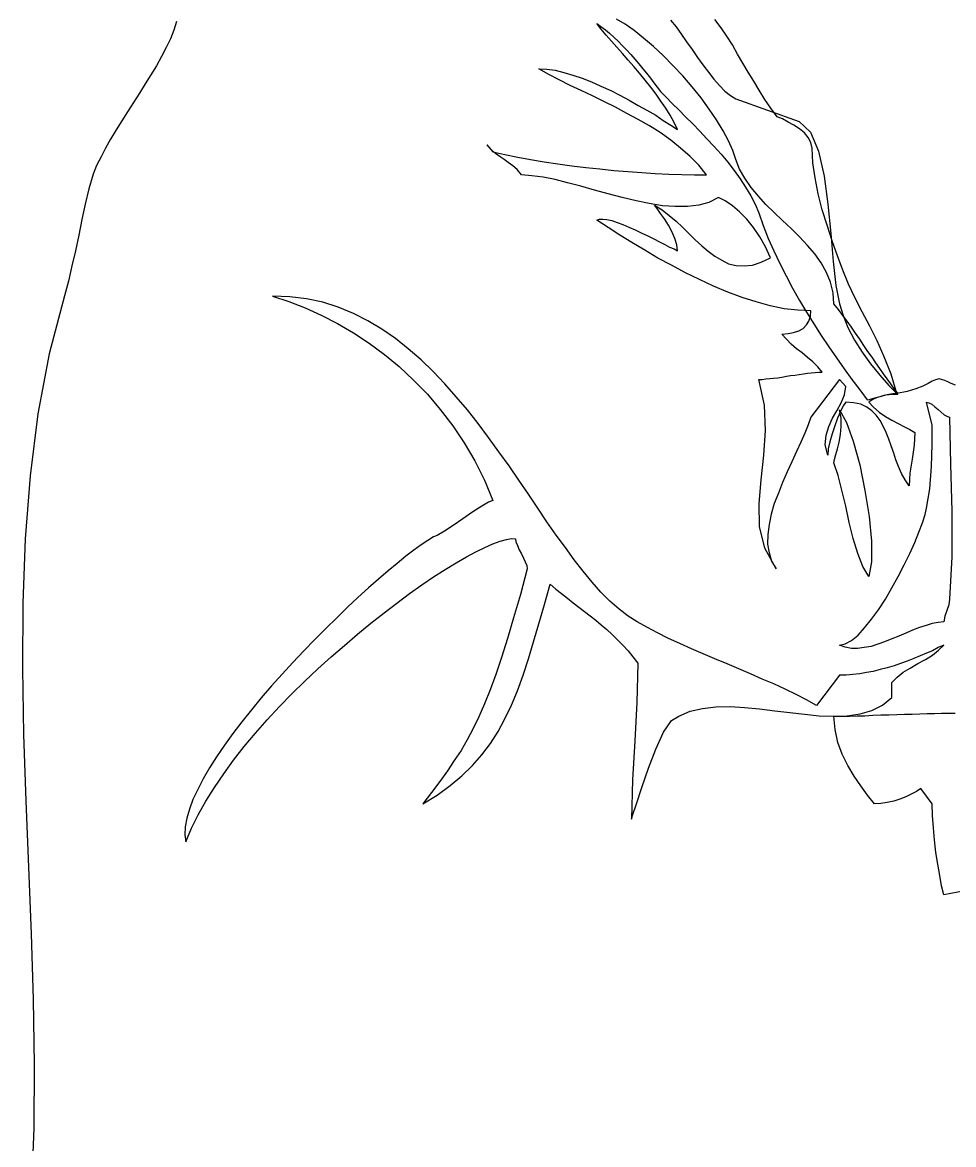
# Model space of a CAD drawing. Extents: x -631 to 173, y -3391 to -1658.
# Drawn here: x -560 to -125, y -2475 to -1951 of the extents above; entities that cross this region are included whole.
import ezdxf

# ---------------------------------------------------------------- set-up
doc = ezdxf.new("R2010")
doc.units = 0
doc.header["$LTSCALE"] = 1270
doc.header["$MEASUREMENT"] = 0
doc.layers.get('0').update_dxf_attribs({"linetype": 'CONTINUOUS'})

msp = doc.modelspace()

# ---------------------------------------------------------------- linework, layer by layer
at = {"linetype": 'CONTINUOUS'}
for p, q in [((-487.72, -1950.78), (-488.96, -1954.84)), ((-291.71, -1951.66), (-289.77, -1953.08)), ((-289.59, -1954.3), (-291.71, -1951.66)), ((-278.49, -1952.01), (-282.54, -1949.73)), ((-274.26, -1955.01), (-278.49, -1952.01)), ((-257.34, -1950.08), (-254.7, -1953.25)), ((-233.72, -1953.78), (-236.54, -1949.9)), ((-488.96, -1954.84), (-490.55, -1958.89)), ((-289.77, -1953.08), (-287.66, -1954.66)), ((-287.3, -1957.13), (-289.59, -1954.3)), ((-287.66, -1954.66), (-285.71, -1956.25)), ((-284.83, -1959.95), (-287.3, -1957.13)), ((-285.71, -1956.25), (-283.6, -1958.18)), ((-269.85, -1958.54), (-274.26, -1955.01)), ((-254.7, -1953.25), (-252.23, -1956.77)), ((-252.23, -1956.77), (-249.76, -1960.3)), ((-231.08, -1957.65), (-233.72, -1953.78)), ((-228.43, -1961.71), (-231.08, -1957.65)), ((-490.55, -1958.89), (-492.66, -1962.95)), ((-282.37, -1962.77), (-284.83, -1959.95)), ((-283.6, -1958.18), (-281.66, -1959.95)), ((-279.72, -1965.76), (-282.37, -1962.77)), ((-281.66, -1959.95), (-279.72, -1962.07)), ((-279.72, -1962.07), (-277.78, -1964)), ((-265.27, -1962.41), (-269.85, -1958.54)), ((-260.69, -1966.64), (-265.27, -1962.41)), ((-249.76, -1960.3), (-247.12, -1963.83)), ((-225.96, -1965.94), (-228.43, -1961.71)), ((-494.78, -1967.17), (-497.07, -1971.4)), ((-492.66, -1962.95), (-494.78, -1967.17)), ((-277.08, -1968.76), (-279.72, -1965.76)), ((-277.78, -1964), (-275.84, -1966.12)), ((-275.84, -1966.12), (-273.91, -1968.41)), ((-256.11, -1971.4), (-260.69, -1966.64)), ((-247.12, -1963.83), (-244.65, -1967.53)), ((-244.65, -1967.53), (-242.18, -1971.05)), ((-223.5, -1970.17), (-225.96, -1965.94)), ((-497.07, -1971.4), (-499.71, -1975.64)), ((-318.68, -1972.82), (-314.97, -1972.99)), ((-314.09, -1975.46), (-318.68, -1972.82)), ((-314.97, -1972.99), (-311.1, -1973.52)), ((-274.43, -1971.76), (-277.08, -1968.76)), ((-271.79, -1974.93), (-274.43, -1971.76)), ((-273.91, -1968.41), (-272.14, -1970.52)), ((-272.14, -1970.52), (-270.2, -1972.82)), ((-270.2, -1972.82), (-268.44, -1974.93)), ((-251.53, -1976.16), (-256.11, -1971.4)), ((-242.18, -1971.05), (-239.54, -1974.4)), ((-221.03, -1974.4), (-223.5, -1970.17)), ((-499.71, -1975.64), (-502.36, -1979.87)), ((-309.16, -1977.92), (-314.09, -1975.46)), ((-311.1, -1973.52), (-307.04, -1974.58)), ((-304.05, -1980.57), (-309.16, -1977.92)), ((-307.04, -1974.58), (-302.81, -1975.81)), ((-302.81, -1975.81), (-298.58, -1977.22)), ((-298.58, -1977.22), (-294.18, -1978.99)), ((-269.15, -1978.11), (-271.79, -1974.93)), ((-266.5, -1981.46), (-269.15, -1978.11)), ((-268.44, -1974.93), (-266.68, -1977.22)), ((-266.68, -1977.22), (-265.09, -1979.34)), ((-247.12, -1981.28), (-251.53, -1976.16)), ((-239.54, -1974.4), (-237.07, -1977.75)), ((-237.07, -1977.75), (-234.43, -1980.57)), ((-218.39, -1978.63), (-221.03, -1974.4)), ((-215.92, -1982.86), (-218.39, -1978.63)), ((-502.36, -1979.87), (-505, -1984.27)), ((-298.93, -1983.04), (-304.05, -1980.57)), ((-293.65, -1985.51), (-298.93, -1983.04)), ((-294.18, -1978.99), (-289.77, -1980.92)), ((-289.77, -1980.92), (-285.19, -1983.04)), ((-285.19, -1983.04), (-280.95, -1985.15)), ((-264.03, -1984.63), (-266.5, -1981.46)), ((-265.09, -1979.34), (-263.51, -1981.46)), ((-263.51, -1981.46), (-261.92, -1983.39)), ((-261.92, -1983.39), (-259.28, -1986.03)), ((-243.06, -1986.39), (-247.12, -1981.28)), ((-234.43, -1980.57), (-231.96, -1983.22)), ((-231.96, -1983.22), (-229.31, -1985.33)), ((-213.27, -1987.1), (-215.92, -1982.86)), ((-507.82, -1988.5), (-510.64, -1992.91)), ((-505, -1984.27), (-507.82, -1988.5)), ((-288.36, -1988.15), (-293.65, -1985.51)), ((-282.9, -1990.79), (-288.36, -1988.15)), ((-280.95, -1985.15), (-276.55, -1987.45)), ((-276.55, -1987.45), (-272.32, -1989.91)), ((-261.75, -1987.98), (-264.03, -1984.63)), ((-259.46, -1991.15), (-261.75, -1987.98)), ((-259.28, -1986.03), (-256.46, -1989.03)), ((-256.46, -1989.03), (-253.46, -1992.03)), ((-239.18, -1991.67), (-243.06, -1986.39)), ((-229.31, -1985.33), (-226.84, -1986.92)), ((-226.84, -1986.92), (-197.24, -1997.49)), ((-210.45, -1991.15), (-213.27, -1987.1)), ((-510.64, -1992.91), (-513.29, -1997.14)), ((-277.61, -1993.62), (-282.9, -1990.79)), ((-272.32, -1996.43), (-277.61, -1993.62)), ((-272.32, -1989.91), (-268.27, -1992.21)), ((-268.27, -1992.21), (-264.21, -1994.5)), ((-257.52, -1994.5), (-259.46, -1991.15)), ((-253.46, -1992.03), (-250.29, -1995.21)), ((-235.83, -1996.61), (-239.18, -1991.67)), ((-207.45, -1995.21), (-210.45, -1991.15)), ((-513.29, -1997.14), (-515.93, -2001.37)), ((-267.03, -1999.43), (-272.32, -1996.43)), ((-262.1, -2002.61), (-267.03, -1999.43)), ((-264.21, -1994.5), (-260.69, -1996.97)), ((-260.69, -1996.97), (-257.17, -1999.08)), ((-255.58, -1997.85), (-257.52, -1994.5)), ((-257.17, -1999.08), (-254, -2001.2)), ((-254, -2001.2), (-255.58, -1997.85)), ((-250.29, -1995.21), (-246.94, -1998.55)), ((-246.94, -1998.55), (-243.59, -2001.9)), ((-232.66, -2001.73), (-235.83, -1996.61)), ((-204.99, -1996.26), (-207.45, -1995.21)), ((-202.35, -1997.67), (-204.99, -1996.26)), ((-199.7, -1999.08), (-202.35, -1997.67)), ((-197.05, -2000.85), (-199.7, -1999.08)), ((-197.24, -1997.49), (-191.94, -2002.43)), ((-515.93, -2001.37), (-518.57, -2005.6)), ((-257.17, -2006.13), (-262.1, -2002.61)), ((-243.59, -2001.9), (-240.42, -2005.42)), ((-230.19, -2006.49), (-232.66, -2001.73)), ((-194.77, -2002.78), (-197.05, -2000.85)), ((-193, -2004.9), (-194.77, -2002.78)), ((-191.94, -2002.43), (-188.24, -2011.24)), ((-520.86, -2009.84), (-522.98, -2013.89)), ((-518.57, -2005.6), (-520.86, -2009.84)), ((-343.01, -2008.25), (-340.18, -2011.6)), ((-340.89, -2010.54), (-343.01, -2008.25)), ((-252.58, -2009.84), (-257.17, -2006.13)), ((-248.18, -2013.71), (-252.58, -2009.84)), ((-240.42, -2005.42), (-237.07, -2008.96)), ((-237.07, -2008.96), (-233.72, -2012.65)), ((-228.26, -2010.89), (-230.19, -2006.49)), ((-191.77, -2007.19), (-193, -2004.9)), ((-191.24, -2009.84), (-191.77, -2007.19)), ((-190.89, -2016.71), (-191.24, -2009.84)), ((-522.98, -2013.89), (-525.1, -2017.94)), ((-338.95, -2012.3), (-340.89, -2010.54)), ((-340.18, -2011.6), (-334.54, -2012.83)), ((-336.83, -2013.89), (-338.95, -2012.3)), ((-334.9, -2015.12), (-336.83, -2013.89)), ((-332.96, -2016.53), (-334.9, -2015.12)), ((-334.54, -2012.83), (-328.55, -2014.06)), ((-328.55, -2014.06), (-322.56, -2015.12)), ((-322.56, -2015.12), (-316.21, -2016.18)), ((-244.12, -2017.77), (-248.18, -2013.71)), ((-233.72, -2012.65), (-230.55, -2016.36)), ((-226.84, -2015.12), (-228.26, -2010.89)), ((-225.08, -2019.71), (-226.84, -2015.12)), ((-188.24, -2011.24), (-185.6, -2022.88)), ((-525.1, -2017.94), (-526.68, -2022)), ((-330.84, -2018.12), (-332.96, -2016.53)), ((-328.9, -2019.88), (-330.84, -2018.12)), ((-326.79, -2022.35), (-328.9, -2019.88)), ((-316.21, -2016.18), (-309.87, -2017.24)), ((-309.87, -2017.24), (-303.34, -2018.12)), ((-303.34, -2018.12), (-296.82, -2018.83)), ((-296.82, -2018.83), (-290.3, -2019.53)), ((-290.3, -2019.53), (-283.78, -2020.23)), ((-283.78, -2020.23), (-277.26, -2020.76)), ((-240.42, -2022.35), (-244.12, -2017.77)), ((-230.55, -2016.36), (-227.55, -2020.23)), ((-227.55, -2020.23), (-224.73, -2024.11)), ((-222.62, -2023.93), (-225.08, -2019.71)), ((-189.83, -2023.76), (-190.89, -2016.71)), ((-526.68, -2022), (-528.62, -2028.87)), ((-322.03, -2022.7), (-326.79, -2022.35)), ((-316.74, -2023.41), (-322.03, -2022.7)), ((-311.1, -2024.47), (-316.74, -2023.41)), ((-305.28, -2026.05), (-311.1, -2024.47)), ((-277.26, -2020.76), (-270.74, -2021.29)), ((-270.74, -2021.29), (-264.39, -2021.64)), ((-264.39, -2021.64), (-258.05, -2022)), ((-258.05, -2022), (-252.05, -2022.17)), ((-252.05, -2022.17), (-246.06, -2022.35)), ((-246.06, -2022.35), (-240.42, -2022.35)), ((-224.73, -2024.11), (-222.26, -2027.99)), ((-219.62, -2028.16), (-222.62, -2023.93)), ((-188.42, -2031.16), (-189.83, -2023.76)), ((-185.6, -2022.88), (-183.83, -2035.92)), ((-528.62, -2028.87), (-530.39, -2035.92)), ((-299.12, -2027.64), (-305.28, -2026.05)), ((-292.77, -2029.4), (-299.12, -2027.64)), ((-286.42, -2031.16), (-292.77, -2029.4)), ((-222.26, -2027.99), (-219.8, -2032.04)), ((-216.27, -2032.22), (-219.62, -2028.16)), ((-530.39, -2035.92), (-531.97, -2043.15)), ((-279.9, -2032.92), (-286.42, -2031.16)), ((-273.38, -2034.51), (-279.9, -2032.92)), ((-267.2, -2035.75), (-273.38, -2034.51)), ((-261.04, -2036.8), (-267.2, -2035.75)), ((-239.37, -2035.22), (-244.12, -2036.45)), ((-234.95, -2032.92), (-239.37, -2035.22)), ((-231.78, -2034.51), (-234.95, -2032.92)), ((-228.43, -2036.8), (-231.78, -2034.51)), ((-219.8, -2032.04), (-217.86, -2035.92)), ((-217.86, -2035.92), (-216.09, -2039.98)), ((-212.75, -2036.1), (-216.27, -2032.22)), ((-208.87, -2039.8), (-212.75, -2036.1)), ((-186.48, -2038.56), (-188.42, -2031.16)), ((-183.83, -2035.92), (-182.42, -2049.67)), ((-264.74, -2036.45), (-261.22, -2038.56)), ((-263.51, -2038.04), (-264.74, -2036.45)), ((-261.92, -2040.33), (-263.51, -2038.04)), ((-260.16, -2042.79), (-261.92, -2040.33)), ((-261.22, -2038.56), (-257.87, -2041.21)), ((-255.05, -2037.15), (-261.04, -2036.8)), ((-257.87, -2041.21), (-254.7, -2043.86)), ((-249.41, -2037.15), (-255.05, -2037.15)), ((-244.12, -2036.45), (-249.41, -2037.15)), ((-225.08, -2039.62), (-228.43, -2036.8)), ((-221.74, -2042.98), (-225.08, -2039.62)), ((-216.09, -2039.98), (-213.98, -2045.97)), ((-204.99, -2043.68), (-208.87, -2039.8)), ((-184.19, -2045.79), (-186.48, -2038.56)), ((-531.97, -2043.15), (-533.38, -2050.38)), ((-291.71, -2043.5), (-290.48, -2042.98)), ((-286.42, -2046.85), (-291.71, -2043.5)), ((-290.48, -2042.98), (-288.89, -2042.98)), ((-288.89, -2042.98), (-286.95, -2043.15)), ((-286.95, -2043.15), (-284.66, -2043.68)), ((-284.66, -2043.68), (-282.19, -2044.56)), ((-282.19, -2044.56), (-279.55, -2045.44)), ((-279.55, -2045.44), (-276.73, -2046.67)), ((-276.73, -2046.67), (-273.73, -2047.91)), ((-258.22, -2045.79), (-260.16, -2042.79)), ((-256.64, -2048.79), (-258.22, -2045.79)), ((-254.7, -2043.86), (-251.7, -2046.67)), ((-251.7, -2046.67), (-248.7, -2049.67)), ((-218.56, -2046.85), (-221.74, -2042.98)), ((-213.98, -2045.97), (-211.69, -2051.97)), ((-200.93, -2047.38), (-204.99, -2043.68)), ((-181.9, -2053.02), (-184.19, -2045.79)), ((-533.38, -2050.38), (-534.97, -2057.78)), ((-280.95, -2050.38), (-286.42, -2046.85)), ((-275.31, -2053.9), (-280.95, -2050.38)), ((-273.73, -2047.91), (-270.91, -2049.32)), ((-270.91, -2049.32), (-267.91, -2050.73)), ((-267.91, -2050.73), (-265.09, -2052.14)), ((-255.23, -2051.97), (-256.64, -2048.79)), ((-248.7, -2049.67), (-245.71, -2052.67)), ((-215.56, -2051.26), (-218.56, -2046.85)), ((-212.92, -2055.84), (-215.56, -2051.26)), ((-197.05, -2051.26), (-200.93, -2047.38)), ((-193.36, -2055.31), (-197.05, -2051.26)), ((-182.42, -2049.67), (-181.37, -2062.72)), ((-269.32, -2057.43), (-275.31, -2053.9)), ((-265.09, -2052.14), (-262.45, -2053.55)), ((-262.45, -2053.55), (-259.99, -2054.78)), ((-259.99, -2054.78), (-257.69, -2056.02)), ((-257.69, -2056.02), (-255.58, -2056.9)), ((-255.58, -2056.9), (-254, -2057.78)), ((-254.34, -2054.96), (-255.23, -2051.97)), ((-254, -2057.78), (-254.34, -2054.96)), ((-245.71, -2052.67), (-242.71, -2055.49)), ((-242.71, -2055.49), (-239.71, -2057.96)), ((-210.63, -2060.96), (-212.92, -2055.84)), ((-211.69, -2051.97), (-209.04, -2057.78)), ((-190.01, -2059.19), (-193.36, -2055.31)), ((-179.43, -2060.07), (-181.9, -2053.02)), ((-534.97, -2057.78), (-536.56, -2064.83)), ((-263.15, -2061.13), (-269.32, -2057.43)), ((-256.81, -2064.48), (-263.15, -2061.13)), ((-239.71, -2057.96), (-236.54, -2060.25)), ((-236.54, -2060.25), (-233.37, -2062.18)), ((-233.37, -2062.18), (-230.19, -2063.77)), ((-215.04, -2063.07), (-210.63, -2060.96)), ((-209.04, -2057.78), (-206.23, -2063.6)), ((-187.01, -2063.42), (-190.01, -2059.19)), ((-176.96, -2066.77), (-179.43, -2060.07)), ((-536.56, -2064.83), (-538.14, -2071.88)), ((-250.29, -2068), (-256.81, -2064.48)), ((-230.19, -2063.77), (-226.67, -2064.65)), ((-226.67, -2064.65), (-222.97, -2064.83)), ((-222.97, -2064.83), (-219.09, -2064.48)), ((-219.09, -2064.48), (-215.04, -2063.07)), ((-206.23, -2063.6), (-203.4, -2069.41)), ((-184.54, -2067.83), (-187.01, -2063.42)), ((-181.37, -2062.72), (-180.14, -2074)), ((-174.31, -2073.29), (-176.96, -2066.77)), ((-538.14, -2071.88), (-540.08, -2078.76)), ((-243.77, -2071.17), (-250.29, -2068)), ((-237.25, -2074.17), (-243.77, -2071.17)), ((-203.4, -2069.41), (-200.41, -2075.23)), ((-182.6, -2072.41), (-184.54, -2067.83)), ((-181.37, -2077.35), (-182.6, -2072.41)), ((-230.55, -2077), (-237.25, -2074.17)), ((-223.85, -2079.46), (-230.55, -2077)), ((-200.41, -2075.23), (-197.05, -2080.87)), ((-181.02, -2082.46), (-181.37, -2077.35)), ((-180.14, -2074), (-178.37, -2082.46)), ((-171.14, -2079.81), (-174.31, -2073.29)), ((-540.08, -2078.76), (-547.13, -2105.73)), ((-442.95, -2078.93), (-435.38, -2081.4)), ((-434.84, -2079.28), (-442.95, -2078.93)), ((-435.38, -2081.4), (-427.79, -2084.4)), ((-427.09, -2080.17), (-434.84, -2079.28)), ((-419.51, -2081.75), (-427.09, -2080.17)), ((-412.28, -2084.04), (-419.51, -2081.75)), ((-217.33, -2081.57), (-223.85, -2079.46)), ((-210.8, -2083.34), (-217.33, -2081.57)), ((-197.05, -2080.87), (-193.88, -2086.34)), ((-178.9, -2085.1), (-181.02, -2082.46)), ((-178.37, -2082.46), (-176.78, -2087.92)), ((-167.79, -2086.16), (-171.14, -2079.81)), ((-427.79, -2084.4), (-420.21, -2087.75)), ((-420.21, -2087.75), (-412.64, -2091.63)), ((-405.23, -2087.04), (-412.28, -2084.04)), ((-398.53, -2090.39), (-405.23, -2087.04)), ((-204.28, -2084.75), (-210.8, -2083.34)), ((-197.94, -2085.46), (-204.28, -2084.75)), ((-191.77, -2085.81), (-197.94, -2085.46)), ((-193.88, -2086.34), (-190.36, -2091.8)), ((-192.82, -2090.56), (-191.94, -2088.28)), ((-191.94, -2088.28), (-191.77, -2085.81)), ((-176.96, -2087.92), (-178.9, -2085.1)), ((-174.85, -2090.56), (-176.96, -2087.92)), ((-176.78, -2087.92), (-174.5, -2093.56)), ((-164.27, -2092.86), (-167.79, -2086.16)), ((-412.64, -2091.63), (-405.23, -2096.03)), ((-392.01, -2094.27), (-398.53, -2090.39)), ((-195.47, -2093.92), (-193.88, -2092.33)), ((-193.88, -2092.33), (-192.82, -2090.56)), ((-190.36, -2091.8), (-187.01, -2097.27)), ((-172.91, -2093.39), (-174.85, -2090.56)), ((-174.5, -2093.56), (-171.5, -2099.38)), ((-170.97, -2096.21), (-172.91, -2093.39)), ((-160.92, -2099.74), (-164.27, -2092.86)), ((-405.23, -2096.03), (-397.82, -2100.79)), ((-385.66, -2098.67), (-392.01, -2094.27)), ((-379.67, -2103.43), (-385.66, -2098.67)), ((-205.34, -2096.56), (-202.35, -2096.38)), ((-203.23, -2099.03), (-205.34, -2096.56)), ((-200.93, -2101.32), (-203.23, -2099.03)), ((-202.35, -2096.38), (-199.88, -2095.86)), ((-199.88, -2095.86), (-197.41, -2095.15)), ((-197.41, -2095.15), (-195.47, -2093.92)), ((-187.01, -2097.27), (-183.49, -2102.55)), ((-169.03, -2099.03), (-170.97, -2096.21)), ((-167.09, -2101.85), (-169.03, -2099.03)), ((-397.82, -2100.79), (-390.78, -2106.08)), ((-373.68, -2108.55), (-379.67, -2103.43)), ((-198.46, -2103.43), (-200.93, -2101.32)), ((-195.82, -2105.38), (-198.46, -2103.43)), ((-183.49, -2102.55), (-179.78, -2107.66)), ((-171.5, -2099.38), (-167.79, -2105.02)), ((-165.15, -2104.67), (-167.09, -2101.85)), ((-157.57, -2107.14), (-160.92, -2099.74)), ((-547.13, -2105.73), (-552.42, -2133.76)), ((-390.78, -2106.08), (-383.9, -2111.72)), ((-368.04, -2114.01), (-373.68, -2108.55)), ((-193.36, -2107.49), (-195.82, -2105.38)), ((-190.89, -2109.61), (-193.36, -2107.49)), ((-179.78, -2107.66), (-176.26, -2112.78)), ((-167.79, -2105.02), (-163.92, -2110.49)), ((-163.21, -2107.31), (-165.15, -2104.67)), ((-161.45, -2109.96), (-163.21, -2107.31)), ((-154.4, -2115.25), (-157.57, -2107.14)), ((-383.9, -2111.72), (-377.2, -2118.06)), ((-362.57, -2119.83), (-368.04, -2114.01)), ((-193.36, -2114.89), (-191.59, -2114.72)), ((-191.59, -2114.72), (-189.83, -2114.54)), ((-188.6, -2111.9), (-190.89, -2109.61)), ((-189.83, -2114.54), (-188.06, -2114.37)), ((-186.48, -2114.37), (-188.6, -2111.9)), ((-188.06, -2114.37), (-186.48, -2114.37)), ((-176.26, -2112.78), (-172.73, -2117.72)), ((-163.92, -2110.49), (-159.68, -2115.77)), ((-159.68, -2112.6), (-161.45, -2109.96)), ((-157.92, -2115.07), (-159.68, -2112.6)), ((-377.2, -2118.06), (-370.68, -2124.59)), ((-357.28, -2125.82), (-362.57, -2119.83)), ((-216.09, -2117.72), (-214.51, -2117.72)), ((-213.45, -2129.7), (-216.09, -2117.72)), ((-214.51, -2117.72), (-212.75, -2117.54)), ((-212.75, -2117.54), (-210.98, -2117.36)), ((-210.98, -2117.36), (-209.22, -2117.18)), ((-209.22, -2117.18), (-207.28, -2117.01)), ((-207.28, -2117.01), (-205.34, -2116.66)), ((-205.34, -2116.66), (-203.23, -2116.3)), ((-203.23, -2116.3), (-201.29, -2115.95)), ((-201.29, -2115.95), (-199.35, -2115.77)), ((-199.35, -2115.77), (-197.24, -2115.42)), ((-197.24, -2115.42), (-195.29, -2115.07)), ((-195.29, -2115.07), (-193.36, -2114.89)), ((-178.37, -2117.72), (-191.77, -2135.34)), ((-175.55, -2121.06), (-178.37, -2117.72)), ((-172.73, -2117.72), (-169.03, -2122.65)), ((-159.68, -2115.77), (-155.45, -2120.53)), ((-156.16, -2117.54), (-157.92, -2115.07)), ((-154.57, -2119.83), (-156.16, -2117.54)), ((-152.99, -2122.12), (-154.57, -2119.83)), ((-151.75, -2124.24), (-154.4, -2115.25)), ((-137.12, -2119.65), (-139.59, -2120.89)), ((-135.18, -2118.6), (-137.12, -2119.65)), ((-133.6, -2117.89), (-135.18, -2118.6)), ((-132.01, -2117.54), (-133.6, -2117.89)), ((-130.42, -2117.89), (-132.01, -2117.54)), ((-129.37, -2118.24), (-130.42, -2117.89)), ((-127.95, -2118.94), (-129.37, -2118.24)), ((-126.37, -2119.65), (-127.95, -2118.94)), ((-124.26, -2120.36), (-126.37, -2119.65)), ((-370.68, -2124.59), (-364.69, -2131.81)), ((-177.67, -2128.64), (-176.08, -2124.94)), ((-176.08, -2124.94), (-175.55, -2121.06)), ((-169.03, -2122.65), (-165.5, -2127.23)), ((-159.51, -2125.65), (-157.57, -2125.12)), ((-157.04, -2125.12), (-158.98, -2125.65)), ((-157.57, -2125.12), (-155.45, -2124.59)), ((-155.28, -2124.94), (-157.04, -2125.12)), ((-155.45, -2120.53), (-151.23, -2124.77)), ((-155.45, -2124.59), (-153.52, -2124.24)), ((-153.87, -2124.77), (-155.28, -2124.94)), ((-152.46, -2124.77), (-153.87, -2124.77)), ((-153.52, -2124.24), (-151.4, -2124.06)), ((-151.4, -2124.06), (-152.99, -2122.12)), ((-151.23, -2124.77), (-152.46, -2124.77)), ((-146.82, -2123.36), (-151.75, -2124.24)), ((-142.76, -2122.12), (-146.82, -2123.36)), ((-139.59, -2120.89), (-142.76, -2122.12)), ((-352, -2131.99), (-357.28, -2125.82)), ((-212.92, -2141.51), (-213.45, -2129.7)), ((-179.61, -2132.35), (-177.67, -2128.64)), ((-176.78, -2130.05), (-178.02, -2132.69)), ((-175.55, -2128.29), (-176.78, -2130.05)), ((-171.85, -2128.64), (-175.55, -2128.29)), ((-168.5, -2129.35), (-171.85, -2128.64)), ((-165.68, -2130.76), (-168.5, -2129.35)), ((-165.5, -2127.23), (-164.44, -2127.05)), ((-162.86, -2127.05), (-164.8, -2128.29)), ((-164.8, -2128.29), (-162.51, -2130.76)), ((-164.44, -2127.05), (-163.03, -2126.7)), ((-163.03, -2126.7), (-161.27, -2126.17)), ((-160.92, -2126.17), (-162.86, -2127.05)), ((-161.27, -2126.17), (-159.51, -2125.65)), ((-158.98, -2125.65), (-160.92, -2126.17)), ((-135.18, -2139.04), (-137.82, -2128.29)), ((-137.82, -2128.29), (-136.77, -2128.64)), ((-136.77, -2128.64), (-135.36, -2129.35)), ((-135.36, -2129.35), (-133.95, -2130.58)), ((-552.42, -2133.76), (-556.12, -2162.66)), ((-364.69, -2131.81), (-358.87, -2139.4)), ((-347.06, -2138.34), (-352, -2131.99)), ((-191.77, -2135.34), (-193, -2138.87)), ((-181.72, -2135.87), (-179.61, -2132.35)), ((-178.02, -2132.69), (-179.43, -2135.87)), ((-177.67, -2135.87), (-178.37, -2131.99)), ((-178.37, -2131.99), (-175.2, -2137.81)), ((-163.39, -2132.35), (-165.68, -2130.76)), ((-161.27, -2134.46), (-163.39, -2132.35)), ((-162.51, -2130.76), (-159.86, -2133.05)), ((-159.51, -2136.93), (-161.27, -2134.46)), ((-159.86, -2133.05), (-157.04, -2134.99)), ((-157.04, -2134.99), (-154.04, -2136.75)), ((-133.95, -2130.58), (-132.37, -2131.81)), ((-132.37, -2131.81), (-130.95, -2133.05)), ((-130.95, -2133.05), (-129.54, -2134.28)), ((-129.54, -2134.28), (-128.13, -2134.99)), ((-128.13, -2134.99), (-127.07, -2135.34)), ((-127.07, -2135.34), (-126.73, -2157.2)), ((-358.87, -2139.4), (-353.58, -2147.32)), ((-342.13, -2144.86), (-347.06, -2138.34)), ((-193, -2138.87), (-194.59, -2142.75)), ((-184.72, -2143.8), (-183.49, -2139.75)), ((-183.49, -2139.75), (-181.72, -2135.87)), ((-180.66, -2139.4), (-181.9, -2143.1)), ((-179.43, -2135.87), (-180.66, -2139.4)), ((-178.02, -2143.45), (-177.67, -2139.75)), ((-177.67, -2139.75), (-177.67, -2135.87)), ((-175.2, -2137.81), (-172.03, -2146.62)), ((-158.1, -2139.57), (-159.51, -2136.93)), ((-156.69, -2142.57), (-158.1, -2139.57)), ((-154.04, -2136.75), (-151.05, -2138.34)), ((-151.05, -2138.34), (-148.05, -2139.92)), ((-148.05, -2139.92), (-145.58, -2141.16)), ((-135.18, -2148.03), (-135.18, -2139.04)), ((-337.37, -2151.56), (-342.13, -2144.86)), ((-213.8, -2153.15), (-212.92, -2141.51)), ((-194.59, -2142.75), (-196.53, -2146.98)), ((-185.07, -2148.21), (-184.72, -2143.8)), ((-181.9, -2143.1), (-182.95, -2146.8)), ((-178.55, -2146.98), (-178.02, -2143.45)), ((-155.45, -2145.56), (-156.69, -2142.57)), ((-154.4, -2148.74), (-155.45, -2145.56)), ((-145.58, -2141.16), (-143.29, -2142.57)), ((-143.29, -2142.57), (-143.65, -2148.39)), ((-353.58, -2147.32), (-348.65, -2155.79)), ((-198.46, -2151.38), (-200.76, -2156.14)), ((-196.53, -2146.98), (-198.46, -2151.38)), ((-183.83, -2153.15), (-185.07, -2148.21)), ((-183.66, -2150.15), (-183.83, -2153.15)), ((-182.95, -2146.8), (-183.66, -2150.15)), ((-180.14, -2152.79), (-179.43, -2150.15)), ((-179.43, -2150.15), (-178.55, -2146.98)), ((-172.03, -2146.62), (-169.03, -2157.55)), ((-153.16, -2152.08), (-154.4, -2148.74)), ((-143.65, -2148.39), (-144.53, -2154.91)), ((-135.54, -2158.43), (-135.18, -2148.03)), ((-348.65, -2155.79), (-344.06, -2164.78)), ((-332.6, -2158.08), (-337.37, -2151.56)), ((-215.04, -2164.61), (-213.8, -2153.15)), ((-200.76, -2156.14), (-202.88, -2160.9)), ((-181.02, -2156.67), (-180.84, -2155.08)), ((-180.84, -2155.08), (-180.14, -2152.79)), ((-152.11, -2155.26), (-153.16, -2152.08)), ((-150.87, -2158.43), (-152.11, -2155.26)), ((-144.53, -2154.91), (-145.58, -2161.43)), ((-328.02, -2164.78), (-332.6, -2158.08)), ((-202.88, -2160.9), (-204.99, -2165.83)), ((-179.07, -2162.49), (-181.02, -2156.67)), ((-169.03, -2157.55), (-166.56, -2169.54)), ((-149.47, -2161.61), (-150.87, -2158.43)), ((-147.88, -2164.61), (-149.47, -2161.61)), ((-145.58, -2161.43), (-145.93, -2167.42)), ((-136.24, -2168.83), (-135.54, -2158.43)), ((-126.73, -2157.2), (-126.02, -2179.24)), ((-556.12, -2162.66), (-558.41, -2192.1)), ((-344.06, -2164.78), (-340.18, -2174.3)), ((-323.62, -2171.3), (-328.02, -2164.78)), ((-215.92, -2175.7), (-215.04, -2164.61)), ((-204.99, -2165.83), (-206.93, -2170.77)), ((-177.31, -2169.36), (-179.07, -2162.49)), ((-145.93, -2167.42), (-147.88, -2164.61)), ((-319.21, -2177.82), (-323.62, -2171.3)), ((-206.93, -2170.77), (-208.87, -2175.7)), ((-175.55, -2176.94), (-177.31, -2169.36)), ((-166.56, -2169.54), (-164.62, -2181.7)), ((-137.82, -2177.82), (-136.24, -2168.83)), ((-345.3, -2176.94), (-349.53, -2179.58)), ((-342.13, -2175), (-345.3, -2176.94)), ((-340.18, -2174.3), (-342.13, -2175)), ((-215.74, -2186.28), (-215.92, -2175.7)), ((-208.87, -2175.7), (-210.28, -2180.64)), ((-173.96, -2184.52), (-175.55, -2176.94)), ((-354.11, -2182.76), (-358.69, -2185.93)), ((-349.53, -2179.58), (-354.11, -2182.76)), ((-314.97, -2184.17), (-319.21, -2177.82)), ((-210.28, -2180.64), (-211.33, -2185.4)), ((-164.62, -2181.7), (-163.56, -2193.16)), ((-139.77, -2184.7), (-138.53, -2180.82)), ((-138.53, -2180.82), (-137.82, -2177.82)), ((-126.02, -2179.24), (-126.02, -2200.56)), ((-358.69, -2185.93), (-362.75, -2188.57)), ((-310.57, -2190.34), (-314.97, -2184.17)), ((-213.27, -2196.51), (-215.74, -2186.28)), ((-211.33, -2185.4), (-211.87, -2190.16)), ((-172.03, -2191.92), (-173.96, -2184.52)), ((-141.36, -2188.93), (-139.77, -2184.7)), ((-558.41, -2192.1), (-559.47, -2222.07)), ((-370.51, -2192.81), (-373.68, -2194.92)), ((-367.86, -2191.22), (-370.51, -2192.81)), ((-366.09, -2190.52), (-367.86, -2191.22)), ((-362.75, -2188.57), (-366.09, -2190.52)), ((-340.18, -2194.39), (-336.83, -2193.16)), ((-336.83, -2193.16), (-333.84, -2192.45)), ((-333.84, -2192.45), (-331.55, -2191.92)), ((-331.55, -2191.92), (-329.61, -2192.1)), ((-329.61, -2192.1), (-329.43, -2193.51)), ((-306.34, -2196.16), (-310.57, -2190.34)), ((-211.87, -2190.16), (-212.04, -2194.57)), ((-169.91, -2198.98), (-172.03, -2191.92)), ((-163.56, -2193.16), (-163.56, -2202.86)), ((-143.29, -2193.87), (-141.36, -2188.93)), ((-377.03, -2197.39), (-380.72, -2200.21)), ((-373.68, -2194.92), (-377.03, -2197.39)), ((-352.52, -2200.56), (-348.12, -2198.1)), ((-348.12, -2198.1), (-343.89, -2196.16)), ((-343.89, -2196.16), (-340.18, -2194.39)), ((-329.43, -2193.51), (-328.72, -2195.27)), ((-328.72, -2195.27), (-327.84, -2197.21)), ((-327.84, -2197.21), (-326.79, -2199.15)), ((-302.29, -2201.98), (-306.34, -2196.16)), ((-207.99, -2206.03), (-213.27, -2196.51)), ((-212.04, -2194.57), (-211.33, -2198.63)), ((-145.58, -2198.98), (-143.29, -2193.87)), ((-384.78, -2203.56), (-389.01, -2207.08)), ((-380.72, -2200.21), (-384.78, -2203.56)), ((-362.4, -2206.38), (-357.28, -2203.38)), ((-357.28, -2203.38), (-352.52, -2200.56)), ((-326.79, -2199.15), (-325.91, -2201.09)), ((-325.91, -2201.09), (-325.03, -2202.86)), ((-325.03, -2202.86), (-324.32, -2204.62)), ((-298.05, -2207.26), (-302.29, -2201.98)), ((-211.33, -2198.63), (-210.1, -2202.5)), ((-210.1, -2202.5), (-207.99, -2206.03)), ((-167.62, -2204.97), (-169.91, -2198.98)), ((-163.56, -2202.86), (-164.8, -2209.73)), ((-148.23, -2204.27), (-145.58, -2198.98)), ((-126.02, -2200.56), (-127.07, -2220.3)), ((-389.01, -2207.08), (-393.59, -2210.96)), ((-367.86, -2209.91), (-362.4, -2206.38)), ((-324.14, -2206.03), (-327.32, -2218.02)), ((-324.32, -2204.62), (-324.14, -2206.03)), ((-293.82, -2212.38), (-298.05, -2207.26)), ((-164.8, -2209.73), (-167.62, -2204.97)), ((-151.05, -2209.73), (-148.23, -2204.27)), ((-393.59, -2210.96), (-398.18, -2215.02)), ((-379.14, -2217.66), (-373.32, -2213.61)), ((-373.32, -2213.61), (-367.86, -2209.91)), ((-316.04, -2222.77), (-313.39, -2213.26)), ((-313.39, -2213.26), (-310.75, -2215.55)), ((-289.77, -2216.95), (-293.82, -2212.38)), ((-154.04, -2215.02), (-151.05, -2209.73)), ((-403.11, -2219.42), (-408.05, -2224.01)), ((-398.18, -2215.02), (-403.11, -2219.42)), ((-384.96, -2222.07), (-379.14, -2217.66)), ((-327.32, -2218.02), (-330.49, -2228.94)), ((-310.75, -2215.55), (-308.11, -2217.66)), ((-308.11, -2217.66), (-305.28, -2219.78)), ((-285.54, -2221.19), (-289.77, -2216.95)), ((-157.04, -2220.3), (-154.04, -2215.02)), ((-559.47, -2222.07), (-559.65, -2252.56)), ((-408.05, -2224.01), (-412.98, -2228.94)), ((-390.95, -2226.65), (-384.96, -2222.07)), ((-318.68, -2231.76), (-316.04, -2222.77)), ((-305.28, -2219.78), (-302.64, -2221.89)), ((-302.64, -2221.89), (-300, -2224.01)), ((-300, -2224.01), (-297.35, -2225.94)), ((-281.31, -2224.89), (-285.54, -2221.19)), ((-160.22, -2225.24), (-157.04, -2220.3)), ((-127.43, -2222.95), (-128.31, -2225.59)), ((-127.07, -2220.3), (-127.43, -2222.95)), ((-412.98, -2228.94), (-418.1, -2233.88)), ((-397.12, -2231.41), (-390.95, -2226.65)), ((-330.49, -2228.94), (-333.31, -2238.64)), ((-297.35, -2225.94), (-294.7, -2228.06)), ((-294.7, -2228.06), (-292.06, -2230)), ((-277.08, -2228.24), (-281.31, -2224.89)), ((-272.85, -2230.88), (-277.08, -2228.24)), ((-166.74, -2233.7), (-163.56, -2229.65)), ((-163.56, -2229.65), (-160.22, -2225.24)), ((-129.37, -2228.24), (-129.72, -2230.88)), ((-128.31, -2225.59), (-129.37, -2228.24)), ((-418.1, -2233.88), (-423.21, -2238.99)), ((-403.29, -2236.52), (-397.12, -2231.41)), ((-321.15, -2240.22), (-318.68, -2231.76)), ((-292.06, -2230), (-289.59, -2232.29)), ((-289.59, -2232.29), (-286.95, -2234.41)), ((-286.95, -2234.41), (-284.48, -2236.7)), ((-268.09, -2233.53), (-272.85, -2230.88)), ((-263.33, -2236), (-268.09, -2233.53)), ((-169.74, -2237.05), (-166.74, -2233.7)), ((-144.35, -2234.76), (-147.52, -2236.17)), ((-141.18, -2233.53), (-144.35, -2234.76)), ((-138.01, -2232.47), (-141.18, -2233.53)), ((-135.18, -2231.58), (-138.01, -2232.47)), ((-132.37, -2231.06), (-135.18, -2231.58)), ((-129.72, -2230.88), (-132.37, -2231.06)), ((-423.21, -2238.99), (-428.32, -2244.28)), ((-409.46, -2241.81), (-403.29, -2236.52)), ((-333.31, -2238.64), (-336.13, -2247.45)), ((-323.62, -2248.16), (-321.15, -2240.22)), ((-284.48, -2236.7), (-282.02, -2239.17)), ((-282.02, -2239.17), (-279.55, -2241.64)), ((-258.22, -2238.64), (-263.33, -2236)), ((-252.93, -2240.93), (-258.22, -2238.64)), ((-175.73, -2241.11), (-172.91, -2239.52)), ((-172.91, -2239.52), (-169.74, -2237.05)), ((-157.39, -2240.22), (-160.57, -2241.28)), ((-154.04, -2238.81), (-157.39, -2240.22)), ((-150.69, -2237.58), (-154.04, -2238.81)), ((-147.52, -2236.17), (-150.69, -2237.58)), ((-428.32, -2244.28), (-433.43, -2249.75)), ((-415.63, -2247.1), (-409.46, -2241.81)), ((-279.55, -2241.64), (-277.08, -2244.28)), ((-277.08, -2244.28), (-274.79, -2247.1)), ((-247.47, -2243.4), (-252.93, -2240.93)), ((-242.01, -2245.69), (-247.47, -2243.4)), ((-178.37, -2241.64), (-175.73, -2241.11)), ((-175.73, -2242.69), (-178.37, -2241.64)), ((-172.91, -2243.22), (-175.73, -2242.69)), ((-170.08, -2243.22), (-172.91, -2243.22)), ((-166.91, -2242.87), (-170.08, -2243.22)), ((-163.74, -2242.34), (-166.91, -2242.87)), ((-160.57, -2241.28), (-163.74, -2242.34)), ((-137.82, -2245.51), (-140.82, -2246.75)), ((-135.01, -2244.28), (-137.82, -2245.51)), ((-132.37, -2242.87), (-135.01, -2244.28)), ((-135.01, -2246.4), (-132.19, -2244.11)), ((-129.72, -2241.64), (-132.37, -2242.87)), ((-132.19, -2244.11), (-129.72, -2241.64)), ((-433.43, -2249.75), (-438.55, -2255.21)), ((-421.8, -2252.74), (-415.63, -2247.1)), ((-336.13, -2247.45), (-338.78, -2255.39)), ((-326.08, -2255.74), (-323.62, -2248.16)), ((-274.79, -2247.1), (-272.5, -2250.09)), ((-272.5, -2250.09), (-273.02, -2268.43)), ((-236.54, -2248.16), (-242.01, -2245.69)), ((-230.9, -2250.45), (-236.54, -2248.16)), ((-225.44, -2252.74), (-230.9, -2250.45)), ((-149.99, -2250.27), (-152.99, -2251.33)), ((-146.82, -2249.21), (-149.99, -2250.27)), ((-143.82, -2247.98), (-146.82, -2249.21)), ((-145.41, -2252.39), (-141.88, -2250.27)), ((-140.82, -2246.75), (-143.82, -2247.98)), ((-141.88, -2250.27), (-138.36, -2248.33)), ((-138.36, -2248.33), (-135.01, -2246.4)), ((-559.65, -2252.56), (-559.12, -2283.41)), ((-438.55, -2255.21), (-443.48, -2260.67)), ((-427.97, -2258.56), (-421.8, -2252.74)), ((-338.78, -2255.39), (-341.42, -2262.61)), ((-328.72, -2262.96), (-326.08, -2255.74)), ((-219.98, -2255.03), (-225.44, -2252.74)), ((-214.51, -2257.5), (-219.98, -2255.03)), ((-178.37, -2255.74), (-189.13, -2269.84)), ((-175.38, -2255.74), (-178.37, -2255.74)), ((-172.2, -2255.39), (-175.38, -2255.74)), ((-169.03, -2255.03), (-172.2, -2255.39)), ((-165.86, -2254.5), (-169.03, -2255.03)), ((-162.68, -2253.97), (-165.86, -2254.5)), ((-159.51, -2253.09), (-162.68, -2253.97)), ((-156.16, -2252.21), (-159.51, -2253.09)), ((-152.99, -2251.33), (-156.16, -2252.21)), ((-151.57, -2256.62), (-148.76, -2254.32)), ((-148.76, -2254.32), (-145.41, -2252.39)), ((-443.48, -2260.67), (-448.24, -2266.31)), ((-433.96, -2264.38), (-427.97, -2258.56)), ((-209.04, -2259.79), (-214.51, -2257.5)), ((-203.76, -2262.26), (-209.04, -2259.79)), ((-154.04, -2259.08), (-151.57, -2256.62)), ((-154.04, -2266.14), (-154.04, -2259.08)), ((-448.24, -2266.31), (-452.82, -2271.95)), ((-439.78, -2270.37), (-433.96, -2264.38)), ((-341.42, -2262.61), (-344.06, -2269.14)), ((-331.55, -2269.66), (-328.72, -2262.96)), ((-198.64, -2264.72), (-203.76, -2262.26)), ((-193.88, -2267.19), (-198.64, -2264.72)), ((-158.45, -2269.66), (-154.04, -2266.14)), ((-445.42, -2276.54), (-439.78, -2270.37)), ((-344.06, -2269.14), (-346.7, -2275.13)), ((-334.54, -2276.01), (-331.55, -2269.66)), ((-273.02, -2268.43), (-273.91, -2286.41)), ((-248.18, -2272.49), (-242.36, -2271.25)), ((-242.36, -2271.25), (-236.19, -2270.54)), ((-236.19, -2270.54), (-229.49, -2270.37)), ((-229.49, -2270.37), (-222.79, -2270.72)), ((-222.79, -2270.72), (-215.74, -2271.42)), ((-215.74, -2271.42), (-208.69, -2272.31)), ((-189.13, -2269.84), (-193.88, -2267.19)), ((-163.39, -2272.13), (-158.45, -2269.66)), ((-452.82, -2271.95), (-457.23, -2277.42)), ((-450.89, -2282.7), (-445.42, -2276.54)), ((-346.7, -2275.13), (-349.35, -2280.59)), ((-337.71, -2282), (-334.54, -2276.01)), ((-260.52, -2282.35), (-256.81, -2276.89)), ((-256.81, -2276.89), (-253.46, -2274.78)), ((-253.46, -2274.78), (-248.18, -2272.49)), ((-208.69, -2272.31), (-201.64, -2273.19)), ((-201.64, -2273.19), (-194.77, -2273.89)), ((-194.77, -2273.89), (-187.89, -2274.6)), ((-187.89, -2274.6), (-181.19, -2274.78)), ((-181.19, -2274.78), (-174.85, -2274.6)), ((-180.49, -2281.12), (-181.02, -2274.78)), ((-181.02, -2274.78), (-177.49, -2274.78)), ((-177.49, -2274.78), (-173.79, -2274.78)), ((-174.85, -2274.6), (-168.86, -2273.71)), ((-173.79, -2274.78), (-170.26, -2274.6)), ((-170.26, -2274.6), (-166.56, -2274.6)), ((-168.86, -2273.71), (-163.39, -2272.13)), ((-166.56, -2274.6), (-162.86, -2274.42)), ((-162.86, -2274.42), (-159.16, -2274.25)), ((-159.16, -2274.25), (-155.45, -2274.25)), ((-155.45, -2274.25), (-151.75, -2274.07)), ((-151.75, -2274.07), (-148.05, -2273.89)), ((-148.05, -2273.89), (-144.53, -2273.89)), ((-144.53, -2273.89), (-141, -2273.71)), ((-141, -2273.71), (-137.48, -2273.54)), ((-137.48, -2273.54), (-134.13, -2273.54)), ((-134.13, -2273.54), (-130.78, -2273.37)), ((-130.78, -2273.37), (-127.61, -2273.37)), ((-127.61, -2273.37), (-124.43, -2273.37)), ((-457.23, -2277.42), (-461.46, -2282.89)), ((-349.35, -2280.59), (-352.17, -2285.88)), ((-341.25, -2287.64), (-337.71, -2282)), ((-179.25, -2287.12), (-180.49, -2281.12)), ((-559.12, -2283.41), (-558.06, -2314.26)), ((-461.46, -2282.89), (-465.34, -2288.34)), ((-456.17, -2289.05), (-450.89, -2282.7)), ((-352.17, -2285.88), (-354.99, -2290.81)), ((-273.91, -2286.41), (-274.96, -2304.56)), ((-264.21, -2290.29), (-260.52, -2282.35)), ((-177.14, -2292.58), (-179.25, -2287.12)), ((-465.34, -2288.34), (-469.04, -2293.81)), ((-461.11, -2295.4), (-456.17, -2289.05)), ((-354.99, -2290.81), (-358.16, -2295.57)), ((-345.3, -2292.93), (-341.25, -2287.64)), ((-267.56, -2299.1), (-264.21, -2290.29)), ((-174.5, -2297.87), (-177.14, -2292.58)), ((-469.04, -2293.81), (-472.39, -2298.92)), ((-465.69, -2301.75), (-461.11, -2295.4)), ((-358.16, -2295.57), (-361.34, -2300.33)), ((-354.64, -2302.63), (-349.7, -2297.87)), ((-349.7, -2297.87), (-345.3, -2292.93)), ((-171.67, -2302.8), (-174.5, -2297.87)), ((-472.39, -2298.92), (-475.39, -2304.04)), ((-470.1, -2308.09), (-465.69, -2301.75)), ((-361.34, -2300.33), (-364.87, -2305.27)), ((-360.1, -2307.21), (-354.64, -2302.63)), ((-270.74, -2308.09), (-267.56, -2299.1)), ((-168.5, -2307.39), (-171.67, -2302.8)), ((-475.39, -2304.04), (-477.85, -2308.97)), ((-474.16, -2314.44), (-470.1, -2308.09)), ((-364.87, -2305.27), (-368.74, -2310.38)), ((-366.09, -2311.62), (-360.1, -2307.21)), ((-274.96, -2304.56), (-275.49, -2322.9)), ((-273.2, -2315.67), (-270.74, -2308.09)), ((-165.32, -2311.62), (-168.5, -2307.39)), ((-477.85, -2308.97), (-480.15, -2313.73)), ((-368.74, -2310.38), (-372.8, -2315.67)), ((-372.8, -2315.67), (-366.09, -2311.62)), ((-162.15, -2315.67), (-165.32, -2311.62)), ((-150.35, -2313.55), (-153.16, -2314.44)), ((-147.52, -2312.5), (-150.35, -2313.55)), ((-145.05, -2311.27), (-147.52, -2312.5)), ((-142.59, -2310.03), (-145.05, -2311.27)), ((-140.47, -2308.62), (-142.59, -2310.03)), ((-135.18, -2315.67), (-140.47, -2308.62)), ((-558.06, -2314.26), (-556.83, -2345.29)), ((-481.73, -2318.14), (-482.97, -2322.37)), ((-480.15, -2313.73), (-481.73, -2318.14)), ((-477.68, -2320.78), (-474.16, -2314.44)), ((-274.96, -2321.14), (-273.2, -2315.67)), ((-159.16, -2315.5), (-162.15, -2315.67)), ((-156.16, -2315.14), (-159.16, -2315.5)), ((-153.16, -2314.44), (-156.16, -2315.14)), ((-135.01, -2321.14), (-135.18, -2315.67)), ((-482.97, -2322.37), (-483.67, -2326.42)), ((-480.85, -2327.13), (-477.68, -2320.78)), ((-275.49, -2322.9), (-274.96, -2321.14)), ((-134.65, -2326.95), (-135.01, -2321.14)), ((-483.67, -2326.42), (-483.85, -2330.13)), ((-483.49, -2333.47), (-480.85, -2327.13)), ((-134.13, -2332.59), (-134.65, -2326.95)), ((-483.85, -2330.13), (-483.49, -2333.47)), ((-133.42, -2338.41), (-134.13, -2332.59)), ((-132.54, -2343.88), (-133.42, -2338.41)), ((-131.66, -2349.16), (-132.54, -2343.88)), ((-556.83, -2345.29), (-555.59, -2376.31)), ((-130.78, -2353.92), (-131.66, -2349.16)), ((-129.72, -2358.15), (-130.78, -2353.92)), ((-101.34, -2352.86), (-129.72, -2358.15)), ((-555.59, -2376.31), (-554.71, -2406.98)), ((-554.71, -2406.98), (-554.18, -2437.3)), ((-554.18, -2437.3), (-554.36, -2467.09)), ((-554.36, -2467.09), (-555.59, -2496.35))]:
    msp.add_line(p, q, dxfattribs=at)

doc.saveas('drawing.dxf')
